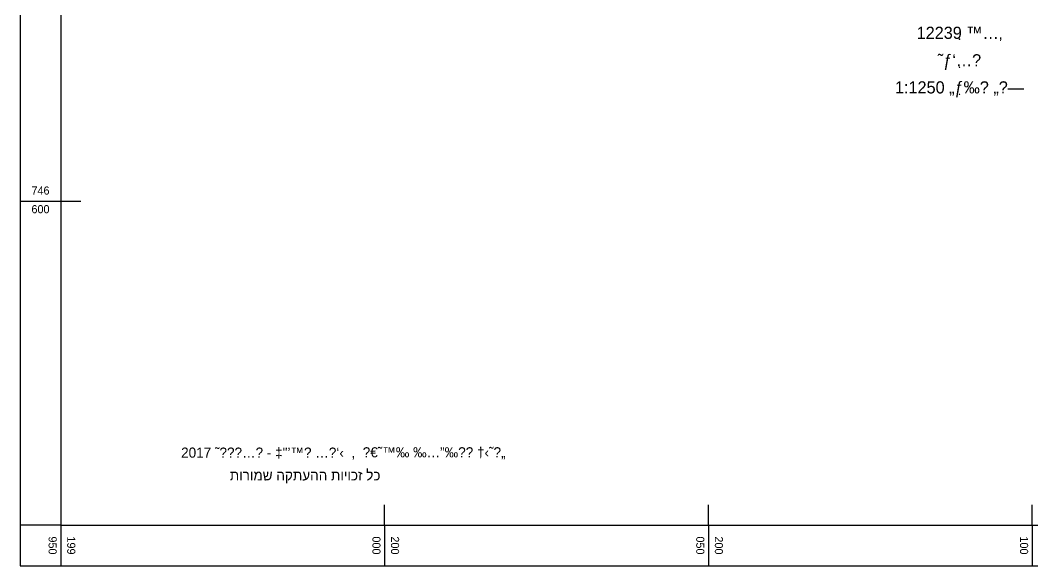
# Model space of a CAD drawing. Header units: millimetres. Extents: x 199469 to 200356, y 746544 to 746866.
# Drawn here: x 199943.8 to 200100.1, y 746543.8 to 746627.9 of the extents above; entities that cross this region are included whole.
import ezdxf
from ezdxf.enums import TextEntityAlignment as Align

# ---------------------------------------------------------------- set-up
doc = ezdxf.new("R2010")
doc.units = ezdxf.units.MM
doc.header["$LTSCALE"] = 3
doc.layers.add('C1656', color=7, linetype='Continuous')
doc.layers.add('C1680', color=7, linetype='Continuous')
doc.styles.add('HEBTXT2', font='HEBTXT')
doc.styles.add('TRHEBTXT', font='hebtxt.shx')

# ---------------------------------------------------------------- blocks, each defined once
blk = doc.blocks.new('GUSHHORZ')
for q in [(-10, 0), (0, -10)]:
    blk.add_line((0, 0), q)
for points in [[(-10, -10), (650, -10), (650, 490), (-10, 490)], [(0, 0), (640, 0), (640, 480), (0, 480)]]:
    blk.add_lwpolyline(points, close=True)
blk = doc.blocks.new('C1656')
at = {"color": 255}
blk.add_circle((0, 0), 0.05, dxfattribs=at)
at = {"style": 'HEBTXT2'}
blk.add_attdef('TEXT', text='', height=3, dxfattribs=at).set_placement((0, 1.312230307143181), align=Align.MIDDLE)
blk = doc.blocks.new('MAPI')
at = {"layer": 'C1680', "style": 'TRHEBTXT'}
for s, p in [('\x8c€˜™‰ ‰…”‰\x8e\x8c †‹˜\x8e„', (74.6060364072672, 19.24661512195394)), ('תורומש הקתעהה תויוכז לכ', (41.77241774993757, 13.5452414166099))]:
    blk.add_text(s, height=2.5, dxfattribs=at).set_placement(p, align=Align.TOP_LEFT)
blk.add_attdef('DATE', text='', height=2.5, dxfattribs=at).set_placement((72.73690580370976, 16.66806724879655), align=Align.RIGHT)

msp = doc.modelspace()

# ---------------------------------------------------------------- linework, layer by layer
at = {"layer": 'C1680'}
for p, q in [((199943.75, 746600), (199950, 746600)), ((199950, 746600), (199953.125, 746600)), ((200000, 746550), (200000, 746553.125)), ((200050, 746550), (200050, 746553.125)), ((200100, 746550), (200100, 746553.125)), ((200000, 746550), (200000, 746543.75)), ((200050, 746550), (200050, 746543.75)), ((200100, 746550), (200100, 746543.75))]:
    msp.add_line(p, q, dxfattribs=at)

# ---------------------------------------------------------------- block references
at = {"layer": 'C1656', "xscale": 0.6249999999999997, "yscale": 0.6249999999999997, "zscale": 0.6249999999999997}
for p, values in [((200088.7801717617, 746624.9784547125), {'TEXT': '12239 ™…‚'}), ((200088.7801717617, 746620.6510485448), {'TEXT': '˜ƒ‘…\x8e'}), ((200088.7801717617, 746616.45907117), {'TEXT': '1:1250 „ƒ‰\x8e „\x90—'})]:
    msp.add_blockref('C1656', p, dxfattribs=at).add_auto_attribs(values)
at = {"layer": 'C1680', "xscale": 0.625, "yscale": 0.625, "zscale": 0.625}
msp.add_blockref('GUSHHORZ', (199950, 746550), dxfattribs=at)
msp.add_blockref('MAPI', (199950, 746550), dxfattribs=at).add_auto_attribs({'DATE': '2017 ˜\x81\x8e\x81…\x90 - ‡"’™\x9a …\x8c‘‹  ,'})

# ---------------------------------------------------------------- texts
at = {"layer": 'C1680', "style": 'TRHEBTXT'}
msp.add_text('746', height=1.25, dxfattribs=at).set_placement((199946.875, 746600.625), align=Align.BOTTOM_CENTER)
msp.add_text('600', height=1.25, dxfattribs=at).set_placement((199946.875, 746599.375), align=Align.TOP_CENTER)
for s, p in [('950', (199949.375, 746546.875)), ('000', (199999.375, 746546.875)), ('050', (200049.375, 746546.875)), ('100', (200099.375, 746546.875))]:
    msp.add_text(s, height=1.25, rotation=270, dxfattribs=at).set_placement(p, align=Align.TOP_CENTER)
for s, p in [('199', (199950.625, 746546.875)), ('200', (200000.625, 746546.875)), ('200', (200050.625, 746546.875))]:
    msp.add_text(s, height=1.25, rotation=270, dxfattribs=at).set_placement(p, align=Align.BOTTOM_CENTER)

doc.saveas('drawing.dxf')
